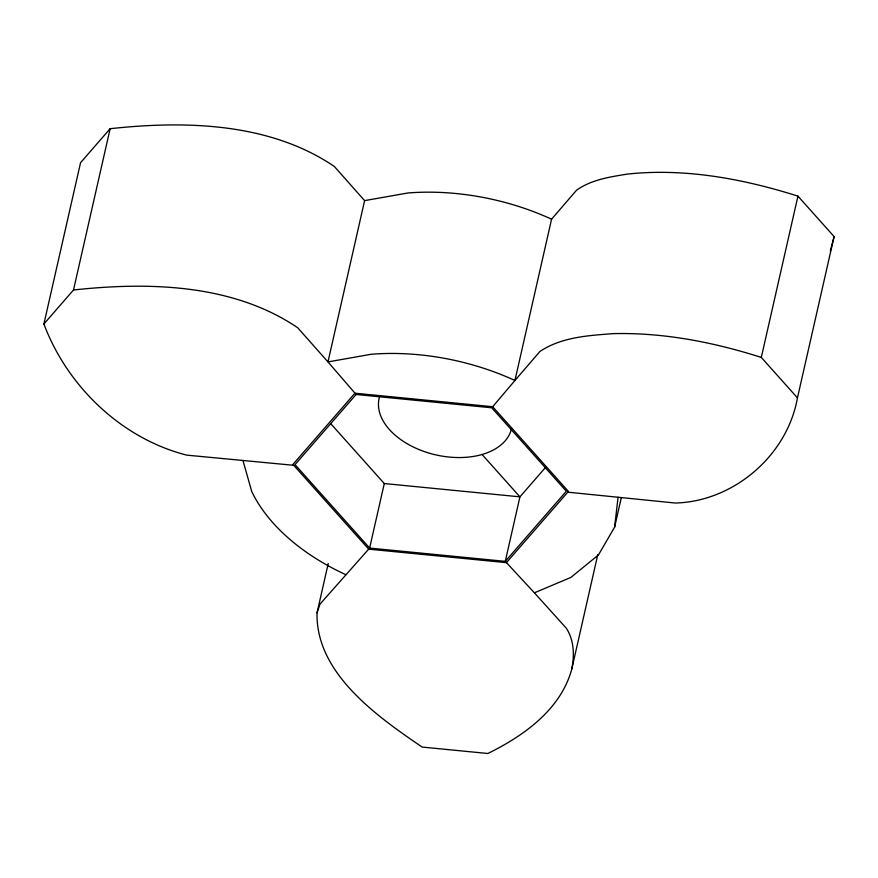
<?xml version="1.0" encoding="UTF-8"?>
<svg xmlns="http://www.w3.org/2000/svg" width="878" height="878" viewBox="0 0 878 878"><rect width="100%" height="100%" fill="white"/><g stroke="black" fill="none" stroke-linecap="round" stroke-linejoin="round"><path stroke-width="1.32" d="M328.24 563.522L317.035 612.844C315.63 673.481 377.584 716.678 422.12 747.057L487.872 753.5C523.65 735.841 560.647 709.72 571.732 669.277L597.775 554.644M545.973 466.931L519.93 496.849L505.278 561.36L566.332 491.219L491.735 407.787L356.095 394.485L295.03 464.627L369.627 548.07L505.278 561.36L534.395 592.826L570.854 577.428L598.467 554.929L614.611 527.151L618.068 497.255M571.732 669.277C574.552 655.592 574.179 640.303 566.354 628.253L534.395 592.826M293.735 465.307L186.838 455.144C121.658 438.649 67.321 386.463 43.9 323.993L80.546 162.704L110.134 128.704C185.28 120.495 269.722 122.591 334.364 166.491L364.611 200.634L327.977 361.912L356.095 394.485M43.9 323.993L73.5 289.992L110.134 128.704M369.627 548.07L384.29 483.548L330.611 423.514M567.77 492.174L675.347 503.039C733.723 501.459 787.303 455.484 797.454 397.866L834.1 236.577L797.948 196.134C743.249 178.827 685.345 168.016 627.869 174.02C610.232 176.851 591.41 179.595 576.528 190.23L551.571 219.193L514.936 380.481L492.679 406.712L354.942 393.201L292.945 464.418L368.683 549.145L506.419 562.644L568.417 491.428L492.679 406.712M614.611 527.151L621.273 497.837M797.454 397.866L761.303 357.423L797.948 196.134M834.1 236.577L830.336 250.943M317.035 612.844L320.009 604.097L368.683 549.145M364.611 200.634L407.974 192.962A190.998 119.682 12.8 0 1 551.571 219.193M73.5 289.992C148.634 281.783 233.076 283.868 297.719 327.768L327.977 361.912L371.328 354.24A190.998 119.682 12.8 0 1 514.936 380.481L539.882 351.518C561.338 337.031 588.578 335.495 613.612 333.618C663.801 332.499 713.649 342.2 761.303 357.423M384.29 483.548L519.93 496.849L482.066 454.486M242.943 460.478L251.766 491.581A190.998 119.682 12.8 0 0 345.855 574.706M511.523 428.662A67.913 42.55 12.8 0 1 434.621 454.606A67.913 42.55 12.8 0 1 379.472 396.966"/></g></svg>
